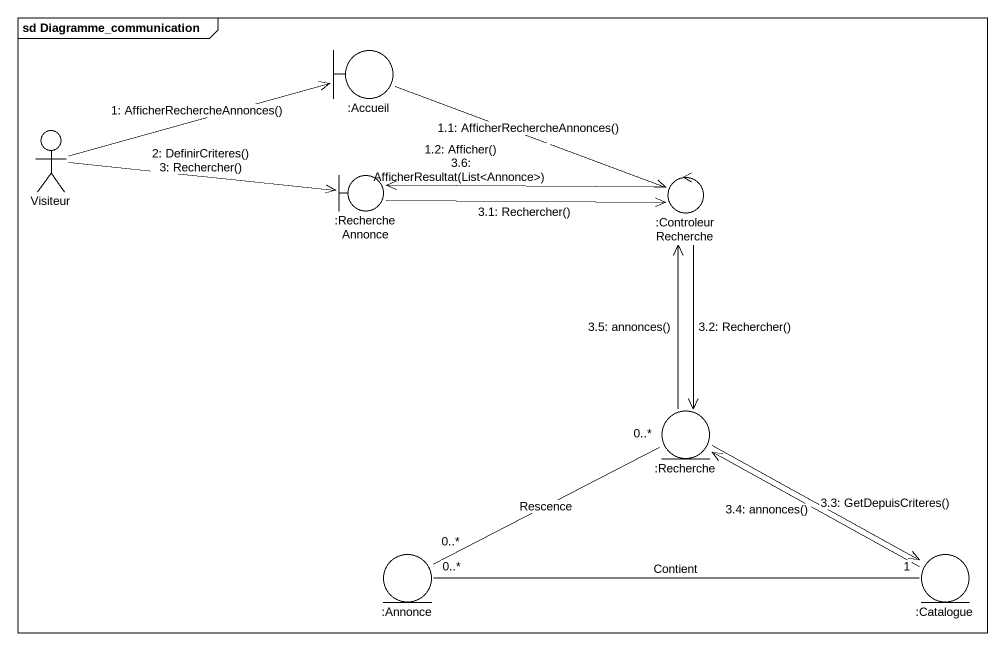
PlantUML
@startuml
mainframe sd Diagramme_communication
boundary ":Accueil" as Accueil
actor Visiteur
boundary ":RechercheAnnonce" as RechercheAnnonce
control ":ControleurRecherche" as ControleurRecherche
entity ":Recherche" as Recherche
entity ":Annonce" as Annonce
entity ":Catalogue" as Catalogue
Recherche "0..*" -left- "0..*" Annonce : Rescence
Annonce "0..*" -right- "1" Catalogue : Contient
Visiteur -right-> Accueil : 1: AfficherRechercheAnnonces()
Accueil -right-> ControleurRecherche : 1.1: AfficherRechercheAnnonces()
ControleurRecherche -left-> RechercheAnnonce : 1.2: Afficher()\n3.6: AfficherResultat(List<Annonce>)
Visiteur -right-> RechercheAnnonce : 2: DefinirCriteres()\n3: Rechercher()
RechercheAnnonce -right-> ControleurRecherche : 3.1: Rechercher()
ControleurRecherche --> Recherche : 3.2: Rechercher()
Recherche -right-> Catalogue : 3.3: GetDepuisCriteres()
Catalogue -left-> Recherche : 3.4: annonces()
Recherche -up-> ControleurRecherche : 3.5: annonces()
@enduml
